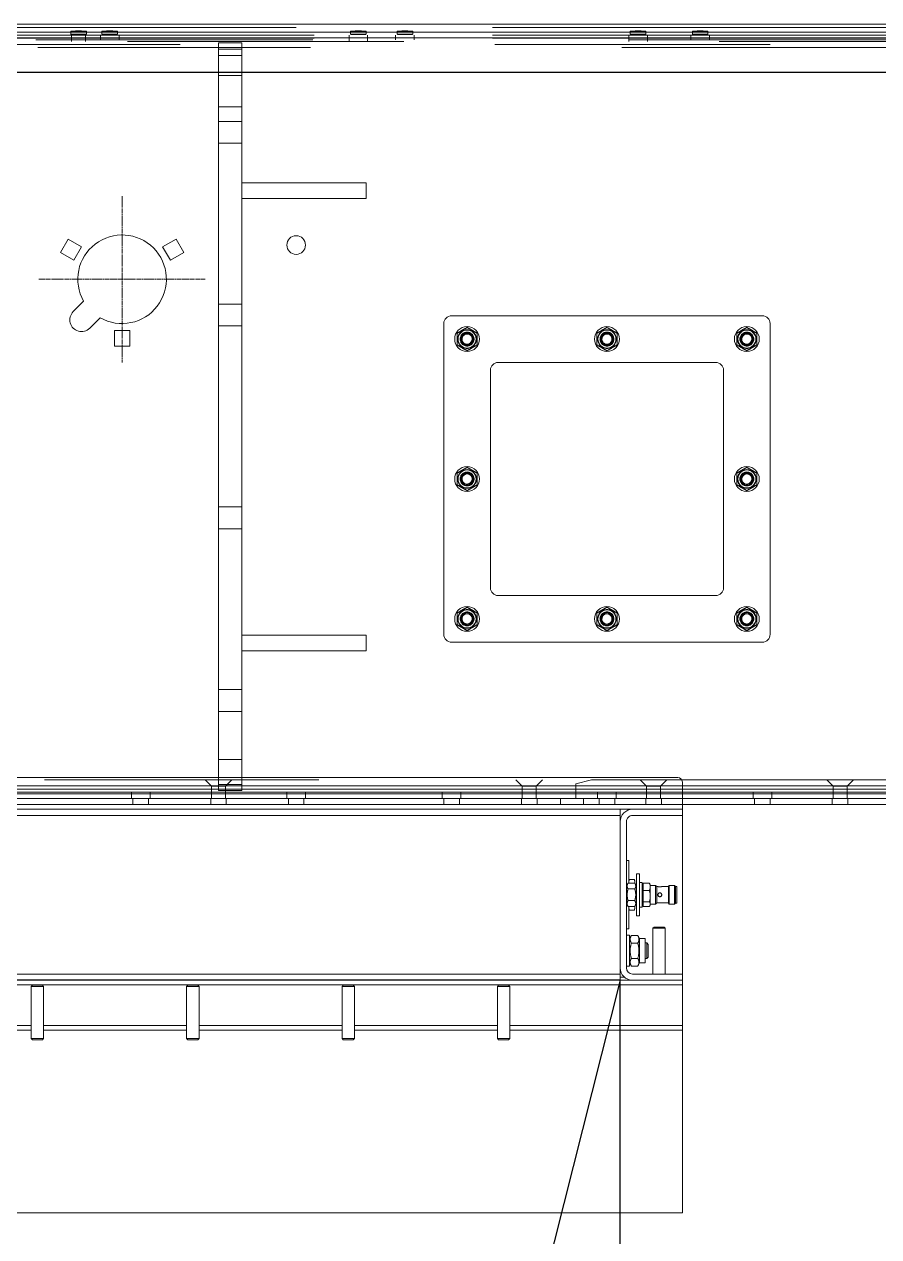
# Model space of a CAD drawing. Header units: millimetres. Extents: x 3220 to 226993, y 817 to 176024.
# Drawn here: x 96772 to 97322, y 159216 to 159996 of the extents above; entities that cross this region are included whole.
import ezdxf

# ---------------------------------------------------------------- set-up
doc = ezdxf.new("R2010")
doc.units = ezdxf.units.MM
doc.linetypes.add('CHAIN', pattern=[0.3543, 0.2362, -0.0295, 0.0591, -0.0295])
doc.linetypes.add('DASHED', pattern=[15, 7, -8])
doc.layers.add('Gewinde(DIN)', color=160, linetype='Continuous', lineweight=25)
for name, color, linetype, lineweight, true_color in [('Mittelpunktmarkierung(DIN)', 7, 'Continuous', 25, 0x3f3f3f), ('Sichtbare Kanten(DIN)', 7, 'Continuous', 50, 0x3f3f3f), ('Sichtbare tangentiale Kanten(DIN)', 7, 'Continuous', 50, 0x3f3f3f), ('Verdeckte Kanten(DIN)', 7, 'DASHED', 35, 0x3f3f3f), ('Verdeckte tangentiale Kanten(DIN)', 7, 'DASHED', 35, 0x3f3f3f)]:
    doc.layers.add(name, color=color, linetype=linetype, lineweight=lineweight, true_color=true_color)

# ---------------------------------------------------------------- blocks, each defined once
blk = doc.blocks.new('TKF 300 Motor F')
at = {"layer": 'Gewinde(DIN)', "color": 5, "lineweight": 0}
for centre in [(-590.01, 63), (-500.01, 63), (-410.01, 63), (-590.01, -27), (-410.01, -27), (-590.01, -117), (-500.01, -117), (-410.01, -117)]:
    blk.add_arc(centre, 3.26, 350, 260, dxfattribs=at)
at = {"layer": 'Mittelpunktmarkierung(DIN)', "color": 1, "linetype": 'CHAIN', "lineweight": 0, "ltscale": 11.889819}
for p, q in [((-188.01, 155), (-188.01, 48)), ((-134.51, 101.5), (-241.51, 101.5))]:
    blk.add_line(p, q, dxfattribs=at)
at = {"layer": 'Sichtbare Kanten(DIN)', "color": 5, "lineweight": 0}
for p, q in [((272.99, 265.54), (-750.01, 265.54)), ((244.99, 234.62), (-740.01, 234.62)), ((-740.01, 234.44), (244.99, 234.44)), ((-265.01, 234.44), (-265.01, 232.5)), ((-250.01, 232.5), (-250.01, 234.44)), ((-265.01, 212.5), (-265.01, 232.5)), ((-250.01, 232.5), (-265.01, 232.5)), ((-250.01, 232.5), (-250.01, 212.5)), ((-265.01, 212.5), (-265.01, -207.5)), ((-250.01, 212.5), (-250.01, -207.5)), ((-265.01, 163.5), (-345.01, 163.5)), ((-345.01, 153.5), (-345.01, 163.5)), ((-345.01, 153.5), (-265.01, 153.5)), ((-222.75, 127.33), (-227.75, 118.67)), ((-214.09, 122.33), (-222.75, 127.33)), ((-153.27, 127.33), (-161.93, 122.33)), ((-148.27, 118.67), (-153.27, 127.33)), ((-227.75, 118.67), (-219.09, 113.67)), ((-219.09, 113.67), (-214.09, 122.33)), ((-161.93, 122.33), (-156.93, 113.67)), ((-156.93, 113.67), (-148.27, 118.67)), ((-156.54, 80.64), (-163.26, 87.36)), ((-600.01, 78), (-400.01, 78)), ((-605.01, -127), (-605.01, 73)), ((-395.01, 73), (-395.01, -127)), ((-173.87, 76.76), (-167.15, 70.04)), ((-193.01, 68.5), (-193.01, 58.5)), ((-183.01, 68.5), (-193.01, 68.5)), ((-183.01, 58.5), (-183.01, 68.5)), ((-193.01, 58.5), (-183.01, 58.5)), ((-570.01, 48), (-430.01, 48)), ((-575.01, -97), (-575.01, 43)), ((-425.01, 43), (-425.01, -97)), ((-430.01, -102), (-570.01, -102)), ((-400.01, -132), (-600.01, -132)), ((-265.01, -127.5), (-345.01, -127.5)), ((-345.01, -137.5), (-345.01, -127.5)), ((-345.01, -137.5), (-265.01, -137.5)), ((-265.01, -227.5), (-265.01, -207.5)), ((-250.01, -207.5), (-250.01, -227.5)), ((249.99, -228.5), (-750.01, -228.5)), ((249.99, -232.5), (-750.01, -232.5)), ((249.99, -232.5), (-750.01, -232.5)), ((-265.01, -227.5), (-250.01, -227.5)), ((-750.01, -236.5), (249.99, -236.5))]:
    blk.add_line(p, q, dxfattribs=at)
for centre, radius in [((-300.01, 123.5), 6), ((-590.01, 63), 8), ((-500.01, 63), 8), ((-410.01, 63), 8), ((-590.01, 63), 5.8), ((-590.01, 63), 4), ((-590.01, 63), 4), ((-590.01, 63), 3.5), ((-500.01, 63), 5.8), ((-500.01, 63), 4), ((-500.01, 63), 4), ((-500.01, 63), 3.5), ((-410.01, 63), 5.8), ((-410.01, 63), 4), ((-410.01, 63), 4), ((-410.01, 63), 3.5), ((-590.01, -27), 8), ((-590.01, -27), 5.8), ((-590.01, -27), 4), ((-590.01, -27), 4), ((-410.01, -27), 8), ((-410.01, -27), 5.8), ((-410.01, -27), 4), ((-410.01, -27), 4), ((-590.01, -27), 3.5), ((-410.01, -27), 3.5), ((-590.01, -117), 8), ((-500.01, -117), 8), ((-410.01, -117), 8), ((-590.01, -117), 5.8), ((-590.01, -117), 4), ((-590.01, -117), 4), ((-590.01, -117), 3.5), ((-500.01, -117), 5.8), ((-500.01, -117), 4), ((-500.01, -117), 4), ((-500.01, -117), 3.5), ((-410.01, -117), 5.8), ((-410.01, -117), 4), ((-410.01, -117), 4), ((-410.01, -117), 3.5)]:
    blk.add_circle(centre, radius, dxfattribs=at)
for centre, radius, start, end in [((-188.01, 101.5), 28.5, 330.25752, 299.74248), ((-600.01, 73), 5, 90, 180), ((-400.01, 73), 5, 0, 90), ((-161.85, 75.34), 7.5, 225, 45), ((-570.01, 43), 5, 90, 180), ((-430.01, 43), 5, 0, 90), ((-570.01, -97), 5, 180, 270), ((-430.01, -97), 5, 270, 0), ((-600.01, -127), 5, 180, 270), ((-400.01, -127), 5, 270, 0)]:
    blk.add_arc(centre, radius, start, end, dxfattribs=at)
for centre in [(-520.01, 261.09), (-340.01, 261.09), (-160.01, 261.09)]:
    blk.add_ellipse(centre, major_axis=(-5, 0), ratio=0.026186, dxfattribs=at)
for points in [[(-596.51, 66.76), (-593.26, 68.63), (-590.01, 70.51)], [(-590.01, 70.51), (-586.76, 68.63), (-583.51, 66.76)], [(-506.51, 66.76), (-503.26, 68.63), (-500.01, 70.51)], [(-500.01, 70.51), (-496.76, 68.63), (-493.51, 66.76)], [(-416.51, 66.76), (-413.26, 68.63), (-410.01, 70.51)], [(-410.01, 70.51), (-406.76, 68.63), (-403.51, 66.76)], [(-596.51, 59.25), (-596.51, 63), (-596.51, 66.76)], [(-583.51, 66.76), (-583.51, 63), (-583.51, 59.25)], [(-506.51, 59.25), (-506.51, 63), (-506.51, 66.76)], [(-493.51, 66.76), (-493.51, 63), (-493.51, 59.25)], [(-416.51, 59.25), (-416.51, 63), (-416.51, 66.76)], [(-403.51, 66.76), (-403.51, 63), (-403.51, 59.25)], [(-590.01, 55.5), (-593.26, 57.37), (-596.51, 59.25)], [(-583.51, 59.25), (-586.76, 57.37), (-590.01, 55.5)], [(-500.01, 55.5), (-503.26, 57.37), (-506.51, 59.25)], [(-493.51, 59.25), (-496.76, 57.37), (-500.01, 55.5)], [(-410.01, 55.5), (-413.26, 57.37), (-416.51, 59.25)], [(-403.51, 59.25), (-406.76, 57.37), (-410.01, 55.5)], [(-596.51, -23.24), (-593.26, -21.37), (-590.01, -19.49)], [(-596.51, -30.75), (-596.51, -27), (-596.51, -23.24)], [(-590.01, -19.49), (-586.76, -21.37), (-583.51, -23.24)], [(-583.51, -23.24), (-583.51, -27), (-583.51, -30.75)], [(-416.51, -23.24), (-413.26, -21.37), (-410.01, -19.49)], [(-416.51, -30.75), (-416.51, -27), (-416.51, -23.24)], [(-410.01, -19.49), (-406.76, -21.37), (-403.51, -23.24)], [(-403.51, -23.24), (-403.51, -27), (-403.51, -30.75)], [(-590.01, -34.5), (-593.26, -32.63), (-596.51, -30.75)], [(-583.51, -30.75), (-586.76, -32.63), (-590.01, -34.5)], [(-410.01, -34.5), (-413.26, -32.63), (-416.51, -30.75)], [(-403.51, -30.75), (-406.76, -32.63), (-410.01, -34.5)], [(-596.51, -113.24), (-593.26, -111.37), (-590.01, -109.49)], [(-596.51, -120.75), (-596.51, -117), (-596.51, -113.24)], [(-590.01, -109.49), (-586.76, -111.37), (-583.51, -113.24)], [(-583.51, -113.24), (-583.51, -117), (-583.51, -120.75)], [(-506.51, -113.24), (-503.26, -111.37), (-500.01, -109.49)], [(-506.51, -120.75), (-506.51, -117), (-506.51, -113.24)], [(-500.01, -109.49), (-496.76, -111.37), (-493.51, -113.24)], [(-493.51, -113.24), (-493.51, -117), (-493.51, -120.75)], [(-416.51, -113.24), (-413.26, -111.37), (-410.01, -109.49)], [(-416.51, -120.75), (-416.51, -117), (-416.51, -113.24)], [(-410.01, -109.49), (-406.76, -111.37), (-403.51, -113.24)], [(-403.51, -113.24), (-403.51, -117), (-403.51, -120.75)], [(-590.01, -124.5), (-593.26, -122.63), (-596.51, -120.75)], [(-583.51, -120.75), (-586.76, -122.63), (-590.01, -124.5)], [(-500.01, -124.5), (-503.26, -122.63), (-506.51, -120.75)], [(-493.51, -120.75), (-496.76, -122.63), (-500.01, -124.5)], [(-410.01, -124.5), (-413.26, -122.63), (-416.51, -120.75)], [(-403.51, -120.75), (-406.76, -122.63), (-410.01, -124.5)]]:
    blk.add_rational_spline(points, [1, 1.15470053838, 1], degree=2, dxfattribs=at)
at = {"layer": 'Sichtbare tangentiale Kanten(DIN)', "color": 5, "lineweight": 0}
for p, q in [((-750.01, 265.54), (272.99, 265.54)), ((-750.01, 260.5), (246.99, 260.5)), ((-750.01, 256.85), (246.99, 256.85)), ((-265.01, 212.5), (-250.01, 212.5)), ((-250.01, -207.5), (-265.01, -207.5)), ((-742.01, -224.5), (-265.01, -224.5)), ((-250.01, -224.5), (241.99, -224.5))]:
    blk.add_line(p, q, dxfattribs=at)
at = {"layer": 'Verdeckte Kanten(DIN)', "color": 5, "lineweight": 0, "ltscale": 26.048429}
blk.add_line((272.99, 263.54), (-750.01, 263.54), dxfattribs=at)
at = {"layer": 'Verdeckte Kanten(DIN)', "color": 5, "lineweight": 0, "ltscale": 0.761779}
for p, q in [((-526.01, 254.5), (-526.01, 258.5)), ((-514.01, 254.5), (-514.01, 258.5)), ((-346.01, 254.5), (-346.01, 258.5)), ((-334.01, 254.5), (-334.01, 258.5)), ((-164.51, 258.5), (-164.51, 254.5)), ((-155.51, 258.5), (-155.51, 254.5)), ((-606.01, -228.5), (-606.01, -232.5)), ((-605.01, -232.5), (-605.01, -236.5)), ((-595.01, -232.5), (-595.01, -236.5)), ((-594.01, -228.5), (-594.01, -232.5)), ((-535.01, -236.5), (-535.01, -232.5)), ((-525.01, -236.5), (-525.01, -232.5)), ((-506.01, -228.5), (-506.01, -232.5)), ((-505.01, -232.5), (-505.01, -236.5)), ((-495.01, -232.5), (-495.01, -236.5)), ((-494.01, -228.5), (-494.01, -232.5)), ((-485.01, -232.5), (-485.01, -236.5)), ((-470.01, -232.5), (-470.01, -236.5)), ((-406.01, -228.5), (-406.01, -232.5)), ((-405.01, -232.5), (-405.01, -236.5)), ((-395.01, -232.5), (-395.01, -236.5)), ((-394.01, -228.5), (-394.01, -232.5)), ((-306.01, -228.5), (-306.01, -232.5)), ((-305.01, -232.5), (-305.01, -236.5)), ((-295.01, -232.5), (-295.01, -236.5)), ((-294.01, -228.5), (-294.01, -232.5)), ((-206.01, -228.5), (-206.01, -232.5)), ((-205.01, -232.5), (-205.01, -236.5)), ((-195.01, -232.5), (-195.01, -236.5)), ((-194.01, -228.5), (-194.01, -232.5))]:
    blk.add_line(p, q, dxfattribs=at)
at = {"layer": 'Verdeckte Kanten(DIN)', "color": 5, "lineweight": 0, "ltscale": 0.38097}
for p, q in [((-525.01, 259.09), (-525.01, 261.09)), ((-515.01, 259.09), (-515.01, 261.09)), ((-345.01, 259.09), (-345.01, 261.09)), ((-335.01, 259.09), (-335.01, 261.09)), ((-165.01, 259.09), (-165.01, 261.09)), ((-155.01, 259.09), (-155.01, 261.09))]:
    blk.add_line(p, q, dxfattribs=at)
at = {"layer": 'Verdeckte Kanten(DIN)', "color": 5, "lineweight": 0, "ltscale": 25.386398}
blk.add_line((-750.01, 254.5), (246.99, 254.5), dxfattribs=at)
at = {"layer": 'Verdeckte Kanten(DIN)', "color": 5, "lineweight": 0, "ltscale": 2.393412}
for p, q in [((-265.01, 245.5), (-265.01, 253.5)), ((-250.01, 253.5), (-250.01, 245.5))]:
    blk.add_line(p, q, dxfattribs=at)
at = {"layer": 'Verdeckte Kanten(DIN)', "color": 5, "lineweight": 0, "ltscale": 2.856945}
for p, q in [((-250.01, 253.5), (-265.01, 253.5)), ((-250.01, 203), (-265.01, 203)), ((-250.01, 189), (-265.01, 189)), ((-250.01, 85.5), (-265.01, 85.5)), ((-250.01, 71.5), (-265.01, 71.5)), ((-250.01, -45), (-265.01, -45)), ((-250.01, -59), (-265.01, -59)), ((-250.01, -162.5), (-265.01, -162.5)), ((-250.01, -176.5), (-265.01, -176.5))]:
    blk.add_line(p, q, dxfattribs=at)
at = {"layer": 'Verdeckte Kanten(DIN)', "color": 5, "lineweight": 0, "ltscale": 2.106962}
for p, q in [((-265.01, 245.5), (-265.01, 234.44)), ((-250.01, 234.44), (-250.01, 245.5))]:
    blk.add_line(p, q, dxfattribs=at)
at = {"layer": 'Verdeckte Kanten(DIN)', "color": 5, "lineweight": 0, "ltscale": 24.189648}
blk.add_line((-490.01, -220.5), (-740.01, -220.5), dxfattribs=at)
at = {"layer": 'Verdeckte Kanten(DIN)', "color": 5, "lineweight": 0, "ltscale": 1.104296}
for p, q in [((-534.51, -224.6), (-538.61, -220.5)), ((-525.51, -224.6), (-521.41, -220.5))]:
    blk.add_line(p, q, dxfattribs=at)
at = {"layer": 'Verdeckte Kanten(DIN)', "color": 5, "lineweight": 0, "ltscale": 2.692601}
blk.add_line((-534.51, -224.6), (-525.51, -224.6), dxfattribs=at)
at = {"layer": 'Verdeckte Kanten(DIN)', "color": 5, "lineweight": 0, "ltscale": 1.50461}
for p, q in [((-534.51, -232.5), (-534.51, -224.6)), ((-525.51, -232.5), (-525.51, -224.6))]:
    blk.add_line(p, q, dxfattribs=at)
at = {"layer": 'Verdeckte Kanten(DIN)', "color": 5, "lineweight": 0, "ltscale": 1.971787}
blk.add_line((-490.01, -220.5), (-480.01, -223.18), dxfattribs=at)
at = {"layer": 'Verdeckte Kanten(DIN)', "color": 5, "lineweight": 0, "ltscale": 1.775174}
blk.add_line((-480.01, -232.5), (-480.01, -223.18), dxfattribs=at)
at = {"layer": 'Verdeckte Kanten(DIN)', "color": 5, "lineweight": 0, "ltscale": 7.180437}
for centre in [(-590.01, 63), (-500.01, 63), (-410.01, 63), (-590.01, -27), (-410.01, -27), (-590.01, -117), (-500.01, -117), (-410.01, -117)]:
    blk.add_circle(centre, 6, dxfattribs=at)
at = {"layer": 'Verdeckte Kanten(DIN)', "color": 5, "lineweight": 0, "ltscale": 5.385303}
for centre in [(-590.01, 63), (-500.01, 63), (-410.01, 63), (-590.01, -27), (-410.01, -27), (-590.01, -117), (-500.01, -117), (-410.01, -117)]:
    blk.add_circle(centre, 4.5, dxfattribs=at)
at = {"layer": 'Verdeckte Kanten(DIN)', "color": 5, "lineweight": 0, "ltscale": 5.026276}
for centre in [(-590.01, 63), (-500.01, 63), (-410.01, 63), (-590.01, -27), (-410.01, -27), (-590.01, -117), (-500.01, -117), (-410.01, -117)]:
    blk.add_circle(centre, 4.2, dxfattribs=at)
at = {"layer": 'Verdeckte Kanten(DIN)', "color": 5, "lineweight": 0, "ltscale": 3.977319}
for centre in [(-590.01, 63), (-500.01, 63), (-410.01, 63), (-590.01, -27), (-410.01, -27), (-590.01, -117), (-500.01, -117), (-410.01, -117)]:
    blk.add_circle(centre, 3.32, dxfattribs=at)
at = {"layer": 'Verdeckte Kanten(DIN)', "color": 5, "lineweight": 0, "ltscale": 0.001099}
for centre in [(-590.01, -27), (-410.01, -27)]:
    blk.add_arc(centre, 3.26, 349.88926, 350, dxfattribs=at)
at = {"layer": 'Verdeckte Kanten(DIN)', "color": 5, "lineweight": 0, "ltscale": 0.000568857}
for centre in [(-590.01, -117), (-500.01, -117), (-410.01, -117)]:
    blk.add_arc(centre, 3.26, 349.93821, 350, dxfattribs=at)
at = {"layer": 'Verdeckte Kanten(DIN)', "color": 5, "lineweight": 0, "ltscale": 5.984706}
for centre in [(-520.01, 259.09), (-340.01, 259.09), (-160.01, 259.09)]:
    blk.add_ellipse(centre, major_axis=(5, 0), ratio=0.026186, dxfattribs=at)
at = {"layer": 'Verdeckte tangentiale Kanten(DIN)', "color": 5, "lineweight": 0, "ltscale": 26.048429}
blk.add_line((272.99, 263.54), (-750.01, 263.54), dxfattribs=at)
at = {"layer": 'Verdeckte tangentiale Kanten(DIN)', "color": 5, "lineweight": 0, "ltscale": 25.386398}
for p, q in [((246.99, 258.5), (-750.01, 258.5)), ((246.99, 256.68), (-750.01, 256.68))]:
    blk.add_line(p, q, dxfattribs=at)
at = {"layer": 'Verdeckte tangentiale Kanten(DIN)', "color": 5, "lineweight": 0, "ltscale": 25.055382}
blk.add_line((241.99, 250.5), (-742.01, 250.5), dxfattribs=at)
at = {"layer": 'Verdeckte tangentiale Kanten(DIN)', "color": 5, "lineweight": 0, "ltscale": 2.856945}
for p, q in [((-250.01, 249.5), (-265.01, 249.5)), ((-265.01, 245.5), (-250.01, 245.5)), ((-265.01, -223.5), (-250.01, -223.5)), ((-265.01, -224.5), (-250.01, -224.5))]:
    blk.add_line(p, q, dxfattribs=at)
blk = doc.blocks.new('TKF 300 2000 F')
at = {"layer": 'Sichtbare Kanten(DIN)', "color": 5, "lineweight": 0}
for p, q in [((-1, 502.03), (-1999, 502.03)), ((-11, 471.11), (-1989, 471.11)), ((-1989, 470.94), (-11, 470.94)), ((0, 7), (-2000, 7)), ((-2000, 4), (0, 4)), ((0, 4), (-2000, 4)), ((-2000, 0), (0, 0))]:
    blk.add_line(p, q, dxfattribs=at)
blk.add_circle((-1450, 360), 6, dxfattribs=at)
for centre in [(-1570, 497.58), (-1380, 497.58), (-1190, 497.58)]:
    blk.add_ellipse(centre, major_axis=(-5, 0), ratio=0.026186, dxfattribs=at)
at = {"layer": 'Sichtbare tangentiale Kanten(DIN)', "color": 5, "lineweight": 0}
for p, q in [((-1999, 502.03), (-1, 502.03)), ((-1999, 497), (-1, 497)), ((-1999, 493.35), (-1, 493.35)), ((-1994, 10), (-6, 10))]:
    blk.add_line(p, q, dxfattribs=at)
at = {"layer": 'Verdeckte Kanten(DIN)', "color": 5, "lineweight": 0, "ltscale": 25.437323}
for p, q in [((-1, 500.03), (-1999, 500.03)), ((-1999, 492), (-1, 492))]:
    blk.add_line(p, q, dxfattribs=at)
at = {"layer": 'Verdeckte Kanten(DIN)', "color": 5, "lineweight": 0, "ltscale": 0.571309}
for p, q in [((-1576, 492), (-1576, 495)), ((-1564, 492), (-1564, 495)), ((-1386, 492), (-1386, 495)), ((-1374, 492), (-1374, 495)), ((-1196, 492), (-1196, 495)), ((-1184, 492), (-1184, 495)), ((-1556, 7), (-1556, 4)), ((-1544, 7), (-1544, 4)), ((-1456, 7), (-1456, 4)), ((-1444, 7), (-1444, 4)), ((-1356, 7), (-1356, 4)), ((-1344, 7), (-1344, 4)), ((-1256, 7), (-1256, 4)), ((-1244, 7), (-1244, 4)), ((-1156, 7), (-1156, 4)), ((-1144, 7), (-1144, 4))]:
    blk.add_line(p, q, dxfattribs=at)
at = {"layer": 'Verdeckte Kanten(DIN)', "color": 5, "lineweight": 0, "ltscale": 0.38097}
for p, q in [((-1575, 495.58), (-1575, 497.58)), ((-1565, 495.58), (-1565, 497.58)), ((-1385, 495.58), (-1385, 497.58)), ((-1375, 495.58), (-1375, 497.58)), ((-1195, 495.58), (-1195, 497.58)), ((-1185, 495.58), (-1185, 497.58))]:
    blk.add_line(p, q, dxfattribs=at)
at = {"layer": 'Verdeckte Kanten(DIN)', "color": 5, "lineweight": 0, "ltscale": 25.208158}
blk.add_line((-1990, 16), (-10, 16), dxfattribs=at)
at = {"layer": 'Verdeckte Kanten(DIN)', "color": 5, "lineweight": 0, "ltscale": 1.104296}
for p, q in [((-1504.5, 11.9), (-1508.6, 16)), ((-1495.5, 11.9), (-1491.4, 16)), ((-1304.5, 11.9), (-1308.6, 16)), ((-1295.5, 11.9), (-1291.4, 16)), ((-1104.5, 11.9), (-1108.6, 16)), ((-1095.5, 11.9), (-1091.4, 16))]:
    blk.add_line(p, q, dxfattribs=at)
at = {"layer": 'Verdeckte Kanten(DIN)', "color": 5, "lineweight": 0, "ltscale": 2.692601}
for p, q in [((-1504.5, 11.9), (-1495.5, 11.9)), ((-1304.5, 11.9), (-1295.5, 11.9)), ((-1104.5, 11.9), (-1095.5, 11.9))]:
    blk.add_line(p, q, dxfattribs=at)
at = {"layer": 'Verdeckte Kanten(DIN)', "color": 5, "lineweight": 0, "ltscale": 1.50461}
for p, q in [((-1504.5, 4), (-1504.5, 11.9)), ((-1495.5, 4), (-1495.5, 11.9)), ((-1304.5, 4), (-1304.5, 11.9)), ((-1295.5, 4), (-1295.5, 11.9)), ((-1104.5, 4), (-1104.5, 11.9)), ((-1095.5, 4), (-1095.5, 11.9))]:
    blk.add_line(p, q, dxfattribs=at)
at = {"layer": 'Verdeckte Kanten(DIN)', "color": 5, "lineweight": 0, "ltscale": 0.761779}
for p, q in [((-1555, 0), (-1555, 4)), ((-1545, 0), (-1545, 4)), ((-1505, 0), (-1505, 4)), ((-1495, 0), (-1495, 4)), ((-1455, 0), (-1455, 4)), ((-1445, 0), (-1445, 4)), ((-1355, 0), (-1355, 4)), ((-1345, 0), (-1345, 4)), ((-1305, 0), (-1305, 4)), ((-1295, 0), (-1295, 4)), ((-1255, 0), (-1255, 4)), ((-1245, 0), (-1245, 4)), ((-1155, 0), (-1155, 4)), ((-1145, 0), (-1145, 4)), ((-1105, 0), (-1105, 4)), ((-1095, 0), (-1095, 4))]:
    blk.add_line(p, q, dxfattribs=at)
at = {"layer": 'Verdeckte Kanten(DIN)', "color": 5, "lineweight": 0, "ltscale": 5.984706}
for centre in [(-1570, 495.58), (-1380, 495.58), (-1190, 495.58)]:
    blk.add_ellipse(centre, major_axis=(5, 0), ratio=0.026186, dxfattribs=at)
at = {"layer": 'Verdeckte tangentiale Kanten(DIN)', "color": 5, "lineweight": 0, "ltscale": 25.437323}
for p, q in [((-1, 500.03), (-1999, 500.03)), ((-1, 495), (-1999, 495)), ((-1, 493.17), (-1999, 493.17))]:
    blk.add_line(p, q, dxfattribs=at)
at = {"layer": 'Verdeckte tangentiale Kanten(DIN)', "color": 5, "lineweight": 0, "ltscale": 25.310009}
blk.add_line((-6, 489), (-1994, 489), dxfattribs=at)
blk = doc.blocks.new('102')
at = {"xscale": -1}
blk.add_blockref('TKF 300 Motor F', (-12857.01, -82.5), dxfattribs=at)
blk.add_blockref('TKF 300 2000 F', (-11107, -319))
blk = doc.blocks.new('300x650 for TKF 300 R')
at = {"layer": 'Sichtbare Kanten(DIN)', "color": 6, "lineweight": 0}
for p, q in [((-365, 146.5), (195, 146.5)), ((-365, 146.5), (-365, 143.5)), ((-365, 29), (-365, 143.5)), ((195, 146.5), (195, 143.5)), ((195, 29), (195, 143.5)), ((-253.23, 35.23), (-254, 34.47)), ((-246, 34.47), (-254, 34.47)), ((-254, 1), (-254, 34.47)), ((-253.23, 35.23), (-246.77, 35.23)), ((-246.77, 35.23), (-246, 34.47)), ((-246, 1), (-246, 34.47)), ((-153.23, 35.23), (-154, 34.47)), ((-146, 34.47), (-154, 34.47)), ((-154, 1), (-154, 34.47)), ((-153.23, 35.23), (-146.77, 35.23)), ((-146.77, 35.23), (-146, 34.47)), ((-146, 1), (-146, 34.47)), ((-53.23, 35.23), (-54, 34.47)), ((-46, 34.47), (-54, 34.47)), ((-54, 1), (-54, 34.47)), ((-53.23, 35.23), (-46.77, 35.23)), ((-46.77, 35.23), (-46, 34.47)), ((-46, 1), (-46, 34.47)), ((46.77, 35.23), (46, 34.47)), ((54, 34.47), (46, 34.47)), ((46, 1), (46, 34.47)), ((46.77, 35.23), (53.23, 35.23)), ((53.23, 35.23), (54, 34.47)), ((54, 1), (54, 34.47)), ((146.77, 35.23), (146, 34.47)), ((154, 34.47), (146, 34.47)), ((146, 1), (146, 34.47)), ((146.77, 35.23), (153.23, 35.23)), ((153.23, 35.23), (154, 34.47)), ((154, 1), (154, 34.47)), ((246.77, 35.23), (246, 34.47)), ((254, 34.47), (246, 34.47)), ((246, 1), (246, 34.47)), ((246.77, 35.23), (253.23, 35.23)), ((253.23, 35.23), (254, 34.47)), ((254, 1), (254, 34.47)), ((-365, 26), (-365, 29)), ((-254, 29), (-365, 29)), ((-365, 3), (-365, 26)), ((-365, 26), (-254, 26)), ((-154, 29), (-246, 29)), ((-246, 26), (-154, 26)), ((-54, 29), (-146, 29)), ((-146, 26), (-54, 26)), ((46, 29), (-46, 29)), ((-46, 26), (46, 26)), ((146, 29), (54, 29)), ((54, 26), (146, 26)), ((246, 29), (154, 29)), ((154, 26), (246, 26)), ((365, 29), (254, 29)), ((254, 26), (365, 26)), ((365, 26), (365, 29)), ((365, 26), (365, 3)), ((-365, 0), (-365, 3)), ((-365, 0), (-365, -3)), ((365, 0), (-365, 0)), ((-254, 1), (-246, 1)), ((-253.23, 0.23), (-254, 1)), ((-246.77, 0.23), (-253.23, 0.23)), ((-246.77, 0.23), (-246, 1)), ((-154, 1), (-146, 1)), ((-153.23, 0.23), (-154, 1)), ((-146.77, 0.23), (-153.23, 0.23)), ((-146.77, 0.23), (-146, 1)), ((-54, 1), (-46, 1)), ((-53.23, 0.23), (-54, 1)), ((-46.77, 0.23), (-53.23, 0.23)), ((-46.77, 0.23), (-46, 1)), ((46, 1), (54, 1)), ((46.77, 0.23), (46, 1)), ((53.23, 0.23), (46.77, 0.23)), ((53.23, 0.23), (54, 1)), ((146, 1), (154, 1)), ((146.77, 0.23), (146, 1)), ((153.23, 0.23), (146.77, 0.23)), ((153.23, 0.23), (154, 1)), ((246, 1), (254, 1)), ((246.77, 0.23), (246, 1)), ((253.23, 0.23), (246.77, 0.23)), ((253.23, 0.23), (254, 1)), ((365, 0), (365, 3)), ((365, 0), (365, -3)), ((-365, -3), (-365, -7)), ((-365, -3), (365, -3)), ((-360, -7), (-365, -7)), ((-365, -109), (-365, -7)), ((-360, -3), (-333, -3)), ((-333, -7), (-360, -7)), ((-354, -7), (-354, -36.47)), ((-346, -7), (-346, -36.47)), ((-327.71, -5), (-325, -5)), ((-325, -7), (-325, -3)), ((325, -3), (-325, -3)), ((325, -7), (-325, -7)), ((-325, -7), (-325, -11)), ((325, -7), (325, -3)), ((325, -5), (327.71, -5)), ((325, -7), (325, -11)), ((360, -3), (333, -3)), ((333, -7), (360, -7)), ((344, -7), (344, -8.6)), ((356, -7), (356, -8.6)), ((360, -7), (365, -7)), ((365, -3), (365, -7)), ((-341, -29.79), (-341, -14.19)), ((-337.5, -14.19), (-341, -14.19)), ((-337.5, -14.19), (-336.34, -12.17)), ((-337.5, -29.79), (-337.5, -14.19)), ((-332.16, -12.17), (-336.34, -12.17)), ((-331, -14.19), (-332.16, -12.17)), ((-331, -31.99), (-331, -11.99)), ((-329, -11.99), (-331, -11.99)), ((-329, -105), (-329, -11)), ((-325, -11), (-325, -105)), ((325, -11), (325, -105)), ((329, -105), (329, -11)), ((329, -11.99), (331, -11.99)), ((331, -11.99), (331, -31.99)), ((331, -14.19), (332.16, -12.17)), ((332.16, -12.17), (336.34, -12.17)), ((337.5, -14.19), (336.34, -12.17)), ((337.5, -14.19), (337.5, -29.79)), ((337.5, -14.19), (341, -14.19)), ((341, -14.19), (341, -29.79)), ((356, -8.6), (344, -8.6)), ((345.6, -8.6), (344.23, -9.39)), ((344.23, -12.81), (344.23, -9.39)), ((345.6, -13.6), (344.23, -12.81)), ((345.6, -13.6), (354.4, -13.6)), ((346, -13.6), (346, -36.47)), ((347.11, -12.81), (347.11, -9.39)), ((352.89, -12.81), (352.89, -9.39)), ((354, -13.6), (354, -36.47)), ((354.4, -8.6), (355.77, -9.39)), ((354.4, -13.6), (355.77, -12.81)), ((355.77, -12.81), (355.77, -9.39)), ((-343, -17.91), (-342.08, -16.99)), ((-343, -26.07), (-343, -17.91)), ((-342.08, -16.99), (-342.08, -26.99)), ((-341, -16.99), (-342.08, -16.99)), ((-332.16, -17.08), (-336.34, -17.08)), ((332.16, -17.08), (336.34, -17.08)), ((341, -16.99), (342.08, -16.99)), ((342.08, -26.99), (342.08, -16.99)), ((343, -17.91), (342.08, -16.99)), ((343, -17.91), (343, -26.07)), ((-343, -26.07), (-342.08, -26.99)), ((-341, -26.99), (-342.08, -26.99)), ((-337.5, -29.79), (-341, -29.79)), ((-337.5, -29.79), (-336.34, -31.8)), ((-332.16, -26.9), (-336.34, -26.9)), ((-331, -29.79), (-332.16, -31.8)), ((331, -29.79), (332.16, -31.8)), ((332.16, -26.9), (336.34, -26.9)), ((337.5, -29.79), (336.34, -31.8)), ((337.5, -29.79), (341, -29.79)), ((341, -26.99), (342.08, -26.99)), ((343, -26.07), (342.08, -26.99)), ((-354, -36.47), (-346, -36.47)), ((-353.23, -37.23), (-354, -36.47)), ((-346.77, -37.23), (-353.23, -37.23)), ((-346.77, -37.23), (-346, -36.47)), ((-332.16, -31.8), (-336.34, -31.8)), ((-329, -31.99), (-331, -31.99)), ((-330.5, -36), (-330.5, -50.49)), ((-329, -36), (-330.5, -36)), ((329, -31.99), (331, -31.99)), ((332.16, -31.8), (336.34, -31.8)), ((346, -36.47), (354, -36.47)), ((346.77, -37.23), (346, -36.47)), ((353.23, -37.23), (346.77, -37.23)), ((353.23, -37.23), (354, -36.47)), ((-337.5, -49.5), (-337.5, -44.5)), ((-335.5, -44.5), (-337.5, -44.5)), ((-335.5, -44.5), (-335.5, -49.5)), ((-361.5, -52.7), (-361.5, -63.3)), ((-360.5, -52.7), (-361.5, -52.7)), ((-360.5, -52.61), (-359.89, -52)), ((-360.5, -52.61), (-360.5, -63.39)), ((-359.89, -52), (-359.89, -64)), ((-356.61, -52), (-359.89, -52)), ((-356.61, -52), (-356.61, -64)), ((-356, -52.61), (-356.61, -52)), ((-356, -52.61), (-356, -63.39)), ((-351.75, -52.75), (-356, -52.75)), ((-348.5, -52.75), (-349.25, -52.75)), ((-348.5, -52.75), (-347.75, -52)), ((-348.5, -52.75), (-348.5, -63.25)), ((-347.75, -52), (-347.75, -64)), ((-344.4, -52), (-347.75, -52)), ((-344.4, -51.5), (-344.11, -50.99)), ((-344.4, -51.5), (-344.4, -51.97)), ((-344.4, -51.97), (-344.4, -57.09)), ((-339.7, -50.57), (-343.82, -50.57)), ((-339.7, -53.38), (-343.82, -53.38)), ((-339.7, -50.57), (-339.7, -53.38)), ((-339.1, -52), (-339.7, -52)), ((-339.7, -52.3), (-339.1, -52.3)), ((-339.7, -53.38), (-339.7, -60.81)), ((-339.1, -66), (-339.1, -50)), ((-337.5, -50), (-339.1, -50)), ((-337.5, -49.5), (-337.5, -66.5)), ((-335.5, -49.5), (-335.5, -66.5)), ((-335.5, -52.35), (-334.43, -50.49)), ((-335.3, -52), (-335.5, -52)), ((-334.5, -49.5), (-334.15, -48.19)), ((-334.5, -50.62), (-334.5, -49.5)), ((-330.07, -50.49), (-334.43, -50.49)), ((-330.07, -54.25), (-334.43, -54.25)), ((-334.15, -48.19), (-330.85, -48.19)), ((-330.5, -49.5), (-330.85, -48.19)), ((-329, -52.35), (-330.07, -50.49)), ((-344.4, -57.09), (-344.4, -63.12)), ((-339.7, -60.81), (-343.82, -60.81)), ((-339.7, -60.81), (-339.7, -65.43)), ((-330.07, -61.75), (-334.43, -61.75)), ((-360.5, -63.3), (-361.5, -63.3)), ((-360.5, -63.39), (-359.89, -64)), ((-356.61, -64), (-359.89, -64)), ((-356, -63.39), (-356.61, -64)), ((-351.75, -63.25), (-356, -63.25)), ((-348.5, -63.25), (-349.25, -63.25)), ((-348.5, -63.25), (-347.75, -64)), ((-344.4, -64), (-347.75, -64)), ((-344.4, -63.12), (-344.4, -64.5)), ((-344.4, -64.5), (-344.11, -65.01)), ((-339.7, -65.43), (-343.82, -65.43)), ((-339.7, -63.7), (-339.1, -63.7)), ((-339.1, -64), (-339.7, -64)), ((-337.5, -66), (-339.1, -66)), ((-337.5, -71.5), (-337.5, -66.5)), ((-335.5, -63.65), (-334.43, -65.51)), ((-335.3, -64), (-335.5, -64)), ((-335.5, -66.5), (-335.5, -71.5)), ((-334.5, -66.5), (-334.5, -65.38)), ((-334.5, -66.5), (-334.15, -67.81)), ((-330.07, -65.51), (-334.43, -65.51)), ((-334.15, -67.81), (-330.85, -67.81)), ((-330.5, -66.5), (-330.85, -67.81)), ((-330.5, -65.51), (-330.5, -80)), ((-329, -63.65), (-330.07, -65.51)), ((-337.5, -71.5), (-335.5, -71.5)), ((-329, -80), (-330.5, -80)), ((-365, -109), (-360, -109)), ((-365, -109), (-365, -113)), ((-360, -109), (-333, -109)), ((-325, -109), (-325, -105)), ((-325, -113), (-325, -109)), ((325, -109), (-325, -109)), ((325, -105), (325, -109)), ((325, -113), (325, -109)), ((360, -109), (333, -109)), ((365, -109), (360, -109)), ((365, -109), (365, -113)), ((-360, -113), (-365, -113)), ((-365, -113), (-365, -116)), ((-360, -116), (-365, -116)), ((-365, -130.5), (-365, -116)), ((-333, -113), (-360, -113)), ((360, -116), (-360, -116)), ((-325, -113), (-333, -113)), ((325, -113), (-325, -113)), ((195, -130.5), (195, -116)), ((333, -113), (325, -113)), ((333, -113), (360, -113)), ((360, -113), (365, -113)), ((365, -116), (360, -116)), ((365, -116), (365, -113)), ((-362, -133.5), (192, -133.5))]:
    blk.add_line(p, q, dxfattribs=at)
for centre, radius, start, end in [((-333, -11), 8, 0, 90), ((-333, -11), 4, 0, 90), ((333, -11), 8, 90, 180), ((333, -11), 4, 90, 180), ((-333, -105), 8, 270, 0), ((-333, -105), 4, 270, 0), ((333, -105), 8, 180, 270), ((333, -105), 4, 180, 270), ((-362, -130.5), 3, 180, 270), ((192, -130.5), 3, 270, 0)]:
    blk.add_arc(centre, radius, start, end, dxfattribs=at)
for points, weights in [([(-336.34, -12.17), (-337.75, -14.63), (-336.34, -17.08)], [1, 1.15470053838, 1]), ([(-332.16, -17.08), (-330.75, -14.63), (-332.16, -12.17)], [1, 1.15470053838, 1]), ([(332.16, -12.17), (330.75, -14.63), (332.16, -17.08)], [1, 1.15470053838, 1]), ([(336.34, -17.08), (337.75, -14.63), (336.34, -12.17)], [1, 1.15470053838, 1]), ([(347.11, -9.39), (345.67, -8.56), (344.23, -9.39)], [1, 1.15470053838, 1]), ([(344.23, -12.81), (345.67, -13.64), (347.11, -12.81)], [1, 1.15470053838, 1]), ([(352.89, -9.39), (350, -8.56), (347.11, -9.39)], [1, 1.15470053838, 1]), ([(347.11, -12.81), (350, -13.64), (352.89, -12.81)], [1, 1.15470053838, 1]), ([(355.77, -9.39), (354.33, -8.56), (352.89, -9.39)], [1, 1.15470053838, 1]), ([(352.89, -12.81), (354.33, -13.64), (355.77, -12.81)], [1, 1.15470053838, 1]), ([(-336.34, -17.08), (-337.75, -21.99), (-336.34, -26.9)], [1, 1.15470053838, 1]), ([(-332.16, -26.9), (-330.75, -21.99), (-332.16, -17.08)], [1, 1.15470053838, 1]), ([(332.16, -17.08), (330.75, -21.99), (332.16, -26.9)], [1, 1.15470053838, 1]), ([(336.34, -26.9), (337.75, -21.99), (336.34, -17.08)], [1, 1.15470053838, 1]), ([(-336.34, -26.9), (-337.75, -29.35), (-336.34, -31.8)], [1, 1.15470053838, 1]), ([(-332.16, -31.8), (-330.75, -29.35), (-332.16, -26.9)], [1, 1.15470053838, 1]), ([(332.16, -26.9), (330.75, -29.35), (332.16, -31.8)], [1, 1.15470053838, 1]), ([(336.34, -31.8), (337.75, -29.35), (336.34, -26.9)], [1, 1.15470053838, 1]), ([(-343.82, -50.57), (-344.4, -51.32), (-344.4, -51.97)], [1, 1.0379548493, 1]), ([(-344.4, -51.97), (-344.4, -52.63), (-343.82, -53.38)], [1, 1.0379548493, 1]), ([(-343.82, -53.38), (-344.4, -55.37), (-344.4, -57.09)], [1, 1.0379548493, 1]), ([(-334.43, -50.49), (-335.51, -52.37), (-334.43, -54.25)], [1, 1.15470053838, 1]), ([(-334.43, -54.25), (-335.51, -58), (-334.43, -61.75)], [1, 1.15470053838, 1]), ([(-334.5, -50.62), (-334.5, -49.49), (-334.15, -48.19)], [1.00080034477, 1.0457013097, 1.01550081983]), ([(-330.85, -48.19), (-330.52, -49.42), (-330.5, -50.49)], [1.01550081983, 1.04411788199, 1.00530225668]), ([(-330.07, -54.25), (-328.99, -52.37), (-330.07, -50.49)], [1, 1.15470053838, 1]), ([(-330.07, -61.75), (-328.99, -58), (-330.07, -54.25)], [1, 1.15470053838, 1]), ([(-344.4, -57.09), (-344.4, -58.82), (-343.82, -60.81)], [1, 1.0379548493, 1]), ([(-343.82, -60.81), (-344.4, -62.05), (-344.4, -63.12)], [1, 1.0379548493, 1]), ([(-334.43, -61.75), (-335.51, -63.63), (-334.43, -65.51)], [1, 1.15470053838, 1]), ([(-330.07, -65.51), (-328.99, -63.63), (-330.07, -61.75)], [1, 1.15470053838, 1]), ([(-344.4, -63.12), (-344.4, -64.19), (-343.82, -65.43)], [1, 1.0379548493, 1]), ([(-343.82, -65.43), (-343.99, -65.21), (-344.11, -65.01)], [1, 1.01070966259, 1.0153754665]), ([(-334.15, -67.81), (-334.5, -66.51), (-334.5, -65.38)], [1.01550081983, 1.0457013097, 1.00080034477]), ([(-330.5, -65.51), (-330.52, -66.58), (-330.85, -67.81)], [1.00530225668, 1.04411788199, 1.01550081983])]:
    blk.add_rational_spline(points, weights, degree=2, dxfattribs=at)
for points, knots in [([(-349.25, -52.75), (-349.25, -52.75), (-349.28, -52.76), (-349.41, -52.79), (-349.51, -52.81), (-349.73, -52.84), (-349.87, -52.86), (-350.17, -52.89), (-350.34, -52.9), (-350.5, -52.9), (-350.66, -52.9), (-350.83, -52.89), (-351.13, -52.86), (-351.27, -52.84), (-351.49, -52.81), (-351.59, -52.79), (-351.72, -52.76), (-351.75, -52.75), (-351.75, -52.75)], [5.673838, 5.673838, 5.673838, 5.673838, 6.14663, 6.14663, 6.619423, 6.619423, 7.09227, 7.09227, 7.565117, 7.565117, 7.565117, 8.037964, 8.037964, 8.510811, 8.510811, 8.983603, 8.983603, 9.456396, 9.456396, 9.456396, 9.456396]), ([(-351.75, -58), (-351.75, -57.84), (-351.72, -57.67), (-351.59, -57.37), (-351.49, -57.23), (-351.27, -57.01), (-351.13, -56.91), (-350.83, -56.78), (-350.66, -56.75), (-350.34, -56.75), (-350.17, -56.78), (-349.87, -56.91), (-349.73, -57.01), (-349.51, -57.23), (-349.41, -57.37), (-349.28, -57.67), (-349.25, -57.84), (-349.25, -58)], [1.891279, 1.891279, 1.891279, 1.891279, 2.364072, 2.364072, 2.836865, 2.836865, 3.309712, 3.309712, 3.782558, 3.782558, 4.255405, 4.255405, 4.728252, 4.728252, 5.201045, 5.201045, 5.673838, 5.673838, 5.673838, 5.673838]), ([(-349.25, -58), (-349.25, -58.16), (-349.28, -58.33), (-349.41, -58.63), (-349.51, -58.77), (-349.73, -58.99), (-349.87, -59.09), (-350.17, -59.22), (-350.34, -59.25), (-350.5, -59.25), (-350.66, -59.25), (-350.83, -59.22), (-351.13, -59.09), (-351.27, -58.99), (-351.49, -58.77), (-351.59, -58.63), (-351.72, -58.33), (-351.75, -58.16), (-351.75, -58)], [5.673838, 5.673838, 5.673838, 5.673838, 6.14663, 6.14663, 6.619423, 6.619423, 7.09227, 7.09227, 7.565117, 7.565117, 7.565117, 8.037964, 8.037964, 8.510811, 8.510811, 8.983603, 8.983603, 9.456396, 9.456396, 9.456396, 9.456396]), ([(-351.75, -63.25), (-351.75, -63.25), (-351.72, -63.24), (-351.59, -63.21), (-351.49, -63.19), (-351.27, -63.16), (-351.13, -63.14), (-350.83, -63.11), (-350.66, -63.1), (-350.34, -63.1), (-350.17, -63.11), (-349.87, -63.14), (-349.73, -63.16), (-349.51, -63.19), (-349.41, -63.21), (-349.28, -63.24), (-349.25, -63.25), (-349.25, -63.25)], [1.891279, 1.891279, 1.891279, 1.891279, 2.364072, 2.364072, 2.836865, 2.836865, 3.309712, 3.309712, 3.782558, 3.782558, 4.255405, 4.255405, 4.728252, 4.728252, 5.201045, 5.201045, 5.673838, 5.673838, 5.673838, 5.673838])]:
    blk.add_open_spline(points, degree=3, knots=knots, dxfattribs=at)

msp = doc.modelspace()

# ---------------------------------------------------------------- linework, layer by layer
at = {"color": 4}
msp.add_lwpolyline([(97155.65, 159380.66), (96505.65, 159380.66), (96852.65, 158780.41), (97155.65, 158780.41), (97155.65, 159380.66), (97004.15, 158780.41), (96505.65, 159380.66)], dxfattribs=at)

# ---------------------------------------------------------------- block references
msp.add_blockref('102', (109504.15, 159812.66))
at = {"lineweight": 0, "rotation": 180}
msp.add_blockref('300x650 for TKF 300 R', (96830.65, 159377.66), dxfattribs=at)

doc.saveas('drawing.dxf')
